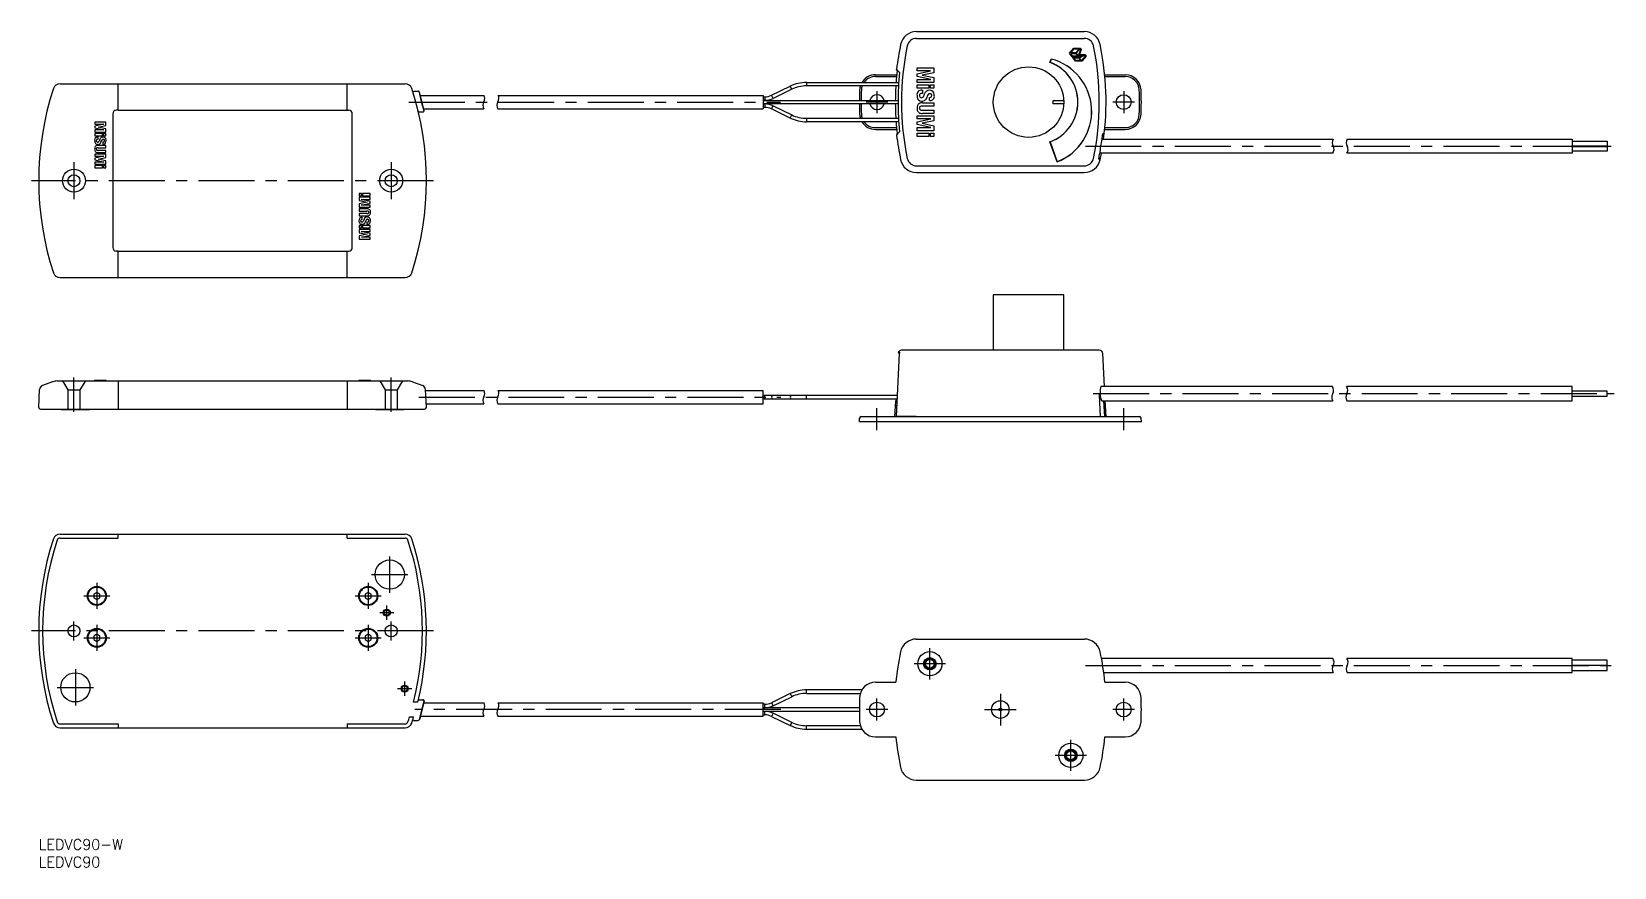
# Model space of a CAD drawing. Extents: x -2 to 447, y -8 to 229.
import ezdxf

# ---------------------------------------------------------------- set-up
doc = ezdxf.new("R2010")
doc.units = 0
doc.header["$LTSCALE"] = 0.5
doc.linetypes.add('CENTER', pattern=[50.8, 31.75, -6.35, 6.35, -6.35])
doc.linetypes.add('DASHED', pattern=[19.05, 12.7, -6.35])
doc.layers.get('0').update_dxf_attribs({"linetype": 'CONTINUOUS'})
doc.layers.add('CENTER', color=1, linetype='CENTER')
doc.styles.get("Standard").update_dxf_attribs({"font": 'txt.shx', "height": 3, "bigfont": 'bigfont.shx'})

# ---------------------------------------------------------------- blocks, each defined once
blk = doc.blocks.new('*U45')
at = {"color": 7, "linetype": 'CONTINUOUS'}
blk.add_text('LEDVC90-W', height=3, dxfattribs=at).set_placement((0, -3))
blk = doc.blocks.new('*U46')
at = {"color": 7, "linetype": 'CONTINUOUS'}
blk.add_text('LEDVC90', height=3, dxfattribs=at).set_placement((0, -8))

msp = doc.modelspace()

# ---------------------------------------------------------------- linework, layer by layer
at = {"color": 7, "linetype": 'CONTINUOUS'}
for p, q in [((249.03, 229.19), (296.65, 229.19)), ((249.03, 227.28), (296.65, 227.28)), ((286.92, 220.46), (287.28, 221.42)), ((286.94, 220.47), (286.92, 220.46)), ((287.29, 221.41), (286.94, 220.47)), ((287.29, 221.41), (287.28, 221.42)), ((292.49, 223.05), (293.71, 224.52)), ((293.26, 222.02), (292.49, 223.05)), ((292.79, 222.95), (294.22, 222.95)), ((293.34, 222.22), (292.79, 222.95)), ((292.81, 223.14), (293.8, 224.33)), ((294.24, 223.14), (292.81, 223.14)), ((293.26, 222.02), (293.74, 222.02)), ((294.77, 222.22), (293.34, 222.22)), ((293.74, 222.02), (293.4, 221.83)), ((294.18, 220.79), (293.4, 221.83)), ((293.71, 224.52), (295.49, 224.52)), ((294.26, 220.98), (293.72, 221.71)), ((293.72, 221.71), (295.15, 221.71)), ((293.8, 224.33), (295.23, 224.33)), ((294.16, 222.02), (293.93, 221.91)), ((295.18, 221.91), (293.93, 221.91)), ((294.16, 222.02), (295.02, 222.02)), ((295.92, 220.79), (294.18, 220.79)), ((294.22, 222.95), (294.77, 222.22)), ((295.23, 224.33), (294.24, 223.14)), ((295.69, 220.98), (294.26, 220.98)), ((294.39, 223.03), (295.43, 224.27)), ((294.39, 223.03), (294.92, 222.32)), ((295.58, 224.06), (294.92, 222.32)), ((295.02, 222.02), (295.21, 222.54)), ((295.15, 221.71), (295.69, 220.98)), ((296.39, 222.54), (295.18, 221.91)), ((295.21, 222.54), (296.39, 222.54)), ((295.8, 224.09), (295.29, 222.73)), ((295.29, 222.73), (296.82, 222.73)), ((295.33, 221.77), (296.74, 222.51)), ((295.88, 221.03), (295.33, 221.77)), ((295.43, 224.27), (295.58, 224.06)), ((295.49, 224.52), (295.8, 224.09)), ((296.92, 222.27), (295.88, 221.03)), ((297.16, 222.27), (295.92, 220.79)), ((296.74, 222.51), (296.92, 222.27)), ((296.82, 222.73), (297.16, 222.27)), ((237.4, 216.94), (243.42, 216.94)), ((237.4, 216.44), (243.37, 216.44)), ((244.25, 217.58), (243.4, 218.55)), ((243.53, 218.02), (243.4, 218.55)), ((249.27, 218.93), (254.01, 218.93)), ((249.27, 218.06), (249.27, 218.93)), ((253.06, 218.06), (249.27, 218.06)), ((249.27, 217.2), (253.06, 218.06)), ((249.27, 216.46), (249.27, 217.2)), ((253.12, 215.6), (249.27, 216.46)), ((249.27, 215.6), (253.12, 215.6)), ((249.27, 214.73), (249.27, 215.6)), ((254.01, 217.51), (250.67, 216.84)), ((250.67, 216.84), (254.01, 216.14)), ((254.01, 218.93), (254.01, 217.51)), ((254.01, 216.14), (254.01, 214.73)), ((302.46, 216.94), (308.28, 216.94)), ((302.5, 216.44), (308.28, 216.44)), ((6.07, 214.39), (103.93, 214.39)), ((22.5, 206.87), (22.5, 214.39)), ((87.5, 206.87), (87.5, 214.39)), ((106.1, 212.17), (106.47, 212.29)), ((106.47, 212.29), (107.65, 212.29)), ((107.91, 212.17), (107.84, 212.23)), ((107.99, 212), (107.98, 211.94)), ((108.01, 212.01), (107.99, 212)), ((109.33, 206.82), (108.01, 212.01)), ((108.25, 211.09), (115.78, 211.09)), ((108.25, 211.09), (126.37, 211.09)), ((130.37, 211.09), (205.52, 211.09)), ((205.52, 211.09), (205.52, 207.29)), ((207.95, 211.13), (213.25, 213.71)), ((208.38, 210.25), (207.95, 211.13)), ((213.68, 212.82), (208.38, 210.25)), ((213.68, 212.82), (213.25, 213.71)), ((217.83, 214.76), (244, 214.76)), ((217.83, 214.76), (217.83, 213.78)), ((243.93, 213.78), (217.83, 213.78)), ((254.01, 214.73), (249.27, 214.73)), ((249.27, 214.05), (252.58, 214.05)), ((249.27, 213.1), (249.27, 214.05)), ((252.58, 213.1), (249.27, 213.1)), ((250.56, 212.6), (250.75, 212.6)), ((250.75, 211.65), (250.61, 211.65)), ((250.75, 212.6), (250.75, 211.65)), ((252.21, 211.09), (251.89, 210.35)), ((252.58, 214.05), (252.58, 213.1)), ((253, 214.05), (254.01, 214.05)), ((253, 213.1), (253, 214.05)), ((254.01, 213.1), (253, 213.1)), ((254.01, 214.05), (254.01, 213.1)), ((22.5, 206.87), (22.02, 206.87)), ((22.5, 206.89), (87.5, 206.89)), ((87.5, 206.87), (87.98, 206.87)), ((108.44, 209.8), (108.64, 209.02)), ((109.21, 207.29), (115.78, 207.29)), ((109.21, 207.29), (126.27, 207.29)), ((109.24, 206.51), (109.28, 206.56)), ((109.31, 206.82), (109.27, 206.89)), ((109.31, 206.82), (109.33, 206.82)), ((130.27, 207.29), (205.52, 207.29)), ((205.52, 210.68), (205.98, 210.68)), ((205.98, 209.7), (205.52, 209.7)), ((205.52, 209.69), (243.8, 209.69)), ((243.8, 208.69), (205.52, 208.69)), ((205.52, 208.68), (205.98, 208.68)), ((205.98, 207.7), (205.52, 207.7)), ((205.98, 210.68), (205.98, 209.7)), ((205.98, 208.68), (205.98, 207.7)), ((207.95, 207.25), (208.38, 208.13)), ((213.25, 204.67), (207.95, 207.25)), ((208.38, 208.13), (213.68, 205.55)), ((250.71, 208.99), (254.01, 208.99)), ((254.01, 208.03), (250.71, 208.03)), ((250.71, 206.92), (254.01, 206.92)), ((251.89, 210.35), (251.64, 209.91)), ((252.7, 209.61), (252.7, 210.52)), ((252.83, 209.61), (252.7, 209.61)), ((254.01, 208.99), (254.01, 208.03)), ((254.01, 206.92), (254.01, 205.96)), ((287.84, 208.69), (287.84, 209.69)), ((287.84, 209.69), (290.83, 209.69)), ((290.83, 208.69), (287.84, 208.69)), ((15.92, 203.51), (15.92, 202.93)), ((19.08, 203.51), (15.92, 203.51)), ((15.92, 202.93), (18.44, 202.93)), ((18.44, 202.93), (15.92, 202.35)), ((15.92, 202.35), (15.92, 201.86)), ((16.85, 202.11), (19.08, 202.56)), ((19.08, 201.65), (16.85, 202.11)), ((19.08, 202.56), (19.08, 203.51)), ((21.02, 205.87), (21.02, 167.91)), ((88.98, 167.91), (88.98, 205.87)), ((107.82, 206.39), (107.7, 206.41)), ((107.82, 206.39), (109, 206.39)), ((213.25, 204.67), (213.68, 205.55)), ((217.83, 204.6), (243.93, 204.6)), ((217.83, 204.6), (217.83, 203.62)), ((244, 203.62), (217.83, 203.62)), ((249.27, 205.29), (254.01, 205.29)), ((249.27, 204.42), (249.27, 205.29)), ((251.17, 204.41), (249.27, 204.42)), ((249.27, 203.56), (253.07, 204.41)), ((249.27, 202.82), (249.27, 203.56)), ((253.07, 201.96), (249.27, 202.82)), ((254.01, 203.87), (250.67, 203.18)), ((250.67, 203.18), (254.01, 202.5)), ((254.01, 205.96), (250.71, 205.96)), ((253.07, 204.41), (251.17, 204.41)), ((254.01, 205.29), (254.01, 203.87)), ((254.01, 202.5), (254.01, 201.08)), ((15.92, 201.86), (18.48, 201.29)), ((15.92, 201.29), (15.92, 200.7)), ((18.48, 201.29), (15.92, 201.29)), ((15.92, 200.7), (19.08, 200.7)), ((15.92, 200.26), (15.92, 199.62)), ((18.12, 200.26), (15.92, 200.26)), ((15.92, 199.62), (18.12, 199.62)), ((16.91, 199.29), (16.78, 199.29)), ((16.81, 198.65), (16.91, 198.65)), ((16.91, 198.65), (16.91, 199.29)), ((17.66, 197.79), (17.88, 198.28)), ((18.12, 199.62), (18.12, 200.26)), ((18.2, 197.9), (18.2, 197.29)), ((18.41, 200.26), (18.41, 199.62)), ((19.08, 200.26), (18.41, 200.26)), ((18.41, 199.62), (19.08, 199.62)), ((19.08, 200.7), (19.08, 201.65)), ((19.08, 199.62), (19.08, 200.26)), ((237.4, 201.94), (243.37, 201.94)), ((237.4, 201.44), (243.42, 201.44)), ((244.25, 200.79), (243.4, 199.83)), ((243.53, 200.36), (243.4, 199.83)), ((249.27, 201.08), (249.27, 201.96)), ((249.27, 201.96), (253.07, 201.96)), ((254.01, 201.08), (249.27, 201.08)), ((249.27, 200.41), (252.58, 200.41)), ((249.27, 199.46), (249.27, 200.41)), ((252.58, 199.46), (249.27, 199.46)), ((252.58, 200.41), (252.58, 199.46)), ((253, 200.41), (254.01, 200.41)), ((253, 199.46), (253, 200.41)), ((254.01, 199.46), (253, 199.46)), ((254.01, 200.41), (254.01, 199.46)), ((288.99, 192.25), (286.92, 197.92)), ((286.94, 197.91), (286.92, 197.92)), ((286.94, 197.91), (289, 192.27)), ((301.69, 198.66), (367.25, 198.66)), ((301.88, 200.16), (302.37, 200.59)), ((302.46, 201.44), (308.28, 201.44)), ((302.5, 201.94), (308.28, 201.94)), ((371.25, 198.67), (435.03, 198.67)), ((435.03, 198.67), (435.03, 194.67)), ((435.03, 198.11), (445.03, 198.11)), ((445.03, 198.11), (445.03, 196.72)), ((15.92, 194.41), (15.92, 193.83)), ((19.08, 194.41), (15.92, 194.41)), ((15.92, 193.83), (18.48, 193.83)), ((18.48, 193.83), (15.92, 193.26)), ((15.92, 193.26), (15.92, 192.76)), ((16.85, 193.01), (19.08, 193.47)), ((16.87, 196.24), (19.08, 196.24)), ((19.08, 195.5), (16.87, 195.5)), ((19.08, 196.88), (16.88, 196.88)), ((16.88, 194.86), (19.08, 194.86)), ((18.2, 197.29), (18.29, 197.29)), ((19.08, 196.24), (19.08, 196.88)), ((19.08, 194.86), (19.08, 195.5)), ((19.08, 193.47), (19.08, 194.41)), ((301.06, 192.83), (300.77, 193.18)), ((300.79, 193.28), (301.08, 192.93)), ((367.16, 194.66), (301.06, 194.66)), ((435.03, 194.67), (371.15, 194.67)), ((445.03, 196.72), (435.03, 196.72)), ((435.03, 196.61), (445.03, 196.61)), ((445.03, 195.22), (435.03, 195.22)), ((445.03, 196.61), (445.03, 195.22)), ((15.92, 192.76), (18.48, 192.19)), ((15.92, 192.19), (15.92, 191.61)), ((18.48, 192.19), (15.92, 192.19)), ((15.92, 191.61), (19.08, 191.61)), ((15.92, 191.16), (15.92, 190.52)), ((18.12, 191.16), (15.92, 191.16)), ((15.92, 190.52), (18.12, 190.52)), ((19.08, 192.55), (16.85, 193.01)), ((18.12, 190.52), (18.12, 191.16)), ((18.41, 191.16), (18.41, 190.52)), ((19.08, 191.16), (18.41, 191.16)), ((18.41, 190.52), (19.08, 190.52)), ((19.08, 191.61), (19.08, 192.55)), ((19.08, 190.52), (19.08, 191.16)), ((249.03, 191.1), (296.65, 191.1)), ((249.03, 189.19), (296.65, 189.19)), ((289, 192.27), (288.99, 192.25)), ((300.97, 192.93), (301.08, 192.93)), ((301.09, 192.65), (301.02, 192.67)), ((91.59, 183.25), (90.92, 183.25)), ((90.92, 183.25), (90.92, 182.62)), ((90.92, 182.62), (91.59, 182.62)), ((94.08, 182.17), (90.92, 182.17)), ((90.92, 182.17), (90.92, 181.23)), ((90.92, 181.23), (93.15, 180.77)), ((93.15, 180.77), (90.92, 180.31)), ((90.92, 180.31), (90.92, 179.36)), ((91.52, 181.58), (94.08, 181.58)), ((94.08, 181.01), (91.52, 181.58)), ((91.52, 179.95), (94.08, 180.52)), ((94.08, 179.95), (91.52, 179.95)), ((91.59, 182.62), (91.59, 183.25)), ((94.08, 183.25), (91.88, 183.25)), ((91.88, 183.25), (91.88, 182.62)), ((91.88, 182.62), (94.08, 182.62)), ((94.08, 182.62), (94.08, 183.25)), ((94.08, 181.58), (94.08, 182.17)), ((94.08, 180.52), (94.08, 181.01)), ((94.08, 179.36), (94.08, 179.95)), ((90.92, 179.36), (94.08, 179.36)), ((93.12, 178.92), (90.92, 178.92)), ((90.92, 178.92), (90.92, 178.28)), ((90.92, 178.28), (93.13, 178.28)), ((93.13, 177.53), (90.92, 177.53)), ((90.92, 177.53), (90.92, 176.9)), ((90.92, 176.9), (93.12, 176.9)), ((91.8, 176.49), (91.71, 176.49)), ((91.8, 175.88), (91.8, 176.49)), ((92.34, 175.99), (92.12, 175.5)), ((91.59, 174.16), (90.92, 174.16)), ((90.92, 174.16), (90.92, 173.52)), ((90.92, 173.52), (91.59, 173.52)), ((94.08, 173.07), (90.92, 173.07)), ((90.92, 173.07), (90.92, 172.13)), ((90.92, 172.13), (93.15, 171.67)), ((93.15, 171.67), (90.92, 171.22)), ((90.92, 171.22), (90.92, 170.27)), ((91.52, 172.49), (94.08, 172.49)), ((94.08, 171.92), (91.52, 172.49)), ((91.56, 170.85), (94.08, 171.42)), ((94.08, 170.85), (91.56, 170.85)), ((91.59, 173.52), (91.59, 174.16)), ((94.08, 174.16), (91.88, 174.16)), ((91.88, 174.16), (91.88, 173.52)), ((91.88, 173.52), (94.08, 173.52)), ((93.19, 175.13), (93.09, 175.13)), ((93.09, 175.13), (93.09, 174.49)), ((93.09, 174.49), (93.22, 174.49)), ((94.08, 173.52), (94.08, 174.16)), ((94.08, 172.49), (94.08, 173.07)), ((94.08, 171.42), (94.08, 171.92)), ((94.08, 170.27), (94.08, 170.85)), ((22.5, 166.91), (22.02, 166.91)), ((22.5, 159.39), (22.5, 166.91)), ((22.5, 166.89), (87.5, 166.89)), ((87.5, 166.91), (87.98, 166.91)), ((87.5, 159.39), (87.5, 166.91)), ((90.92, 170.27), (94.08, 170.27)), ((6.07, 159.39), (103.93, 159.39)), ((270.84, 154.45), (270.84, 138.75)), ((290.83, 154.45), (270.84, 154.45)), ((290.83, 154.25), (290.83, 154.45)), ((290.84, 154.25), (290.83, 154.25)), ((290.84, 138.75), (290.84, 154.25)), ((243.4, 119.95), (244.22, 137.8)), ((243.84, 138.14), (244.21, 137.74)), ((244.28, 138.14), (243.84, 138.14)), ((300.92, 138.75), (244.76, 138.75)), ((302.39, 128.45), (301.92, 137.8)), ((15.87, 130.25), (15.87, 130.05)), ((15.87, 130.25), (19.08, 130.25)), ((15.92, 130.25), (15.92, 130.05)), ((18.12, 130.25), (18.12, 130.05)), ((18.41, 130.25), (18.41, 130.05)), ((19.08, 130.25), (19.08, 130.05)), ((19.08, 130.25), (19.14, 130.25)), ((19.14, 130.05), (19.14, 130.25)), ((19.14, 130.05), (19.14, 130.25)), ((90.86, 130.25), (94.08, 130.25)), ((90.86, 130.25), (90.86, 130.05)), ((90.92, 130.05), (90.92, 130.25)), ((94.08, 130.25), (94.13, 130.25)), ((94.08, 130.05), (94.08, 130.25)), ((94.13, 130.05), (94.13, 130.25)), ((0, 122.55), (0.27, 127.66)), ((3.96, 129.8), (1.05, 128.72)), ((5.35, 130.05), (104.65, 130.05)), ((22.5, 130.05), (22.5, 122.25)), ((87.5, 130.05), (87.5, 122.25)), ((106.04, 129.8), (108.95, 128.72)), ((110, 122.55), (109.73, 127.66)), ((109.75, 127.35), (126.37, 127.35)), ((130.37, 127.35), (205.52, 127.35)), ((205.52, 123.55), (205.52, 127.35)), ((243.67, 125.95), (205.52, 125.95)), ((205.98, 125.94), (205.52, 125.94)), ((208.16, 125.94), (205.98, 125.94)), ((205.98, 125.45), (205.98, 125.94)), ((213.47, 125.94), (208.16, 125.94)), ((243.67, 125.94), (213.47, 125.94)), ((217.83, 125.45), (217.83, 125.94)), ((300.9, 126.06), (301.17, 119.95)), ((301.17, 126.35), (300.95, 126.35)), ((301.17, 126.35), (300.96, 126.35)), ((367.03, 128.45), (301.41, 128.45)), ((435.03, 128.45), (371.03, 128.45)), ((435.03, 124.45), (435.03, 128.45)), ((445.03, 127.15), (435.03, 127.15)), ((435.03, 125.75), (445.03, 125.75)), ((445.03, 125.75), (445.03, 127.15)), ((0.5, 122.05), (109.5, 122.05)), ((6.4, 122.05), (6.4, 121.85)), ((14.4, 121.85), (6.4, 121.85)), ((14.4, 122.05), (14.4, 121.85)), ((95.6, 122.05), (95.6, 121.85)), ((103.6, 121.85), (95.6, 121.85)), ((103.6, 122.05), (103.6, 121.85)), ((109.95, 123.55), (126.27, 123.55)), ((130.27, 123.55), (205.52, 123.55)), ((205.52, 124.96), (205.98, 124.96)), ((205.52, 124.95), (243.63, 124.95)), ((205.98, 124.96), (205.98, 125.45)), ((205.98, 124.96), (208.16, 124.96)), ((208.16, 124.96), (213.47, 124.96)), ((213.47, 124.96), (243.63, 124.96)), ((217.83, 124.96), (217.83, 125.45)), ((243.07, 124.27), (242.84, 119.95)), ((243.62, 124.83), (243.07, 124.27)), ((243.55, 124.27), (243.07, 124.27)), ((243.39, 119.95), (243.55, 124.27)), ((243.55, 124.27), (243.6, 124.33)), ((301.6, 124.45), (367.13, 124.45)), ((302.1, 124.45), (302.37, 119.95)), ((302.84, 119.95), (302.6, 124.45)), ((371.13, 124.45), (435.03, 124.45)), ((232.84, 118.45), (232.89, 119.47)), ((312.84, 118.45), (232.84, 118.45)), ((233.39, 119.95), (312.29, 119.95)), ((244.54, 119.95), (243.39, 119.95)), ((248.95, 119.95), (244.54, 119.95)), ((312.84, 118.45), (312.79, 119.47)), ((6.07, 86.59), (103.93, 86.59)), ((6.07, 85.47), (22.5, 85.47)), ((22.5, 85.47), (22.5, 86.59)), ((87.5, 85.47), (87.5, 86.59)), ((87.5, 85.47), (103.93, 85.47)), ((16.5, 70.04), (15.63, 69.54)), ((15.63, 69.54), (15.63, 68.54)), ((15.63, 68.54), (16.5, 68.04)), ((17.37, 69.54), (16.5, 70.04)), ((16.5, 68.04), (17.37, 68.54)), ((17.37, 68.54), (17.37, 69.54)), ((93.5, 70.04), (92.63, 69.54)), ((92.63, 69.54), (92.63, 68.54)), ((92.63, 68.54), (93.5, 68.04)), ((94.37, 69.54), (93.5, 70.04)), ((93.5, 68.04), (94.37, 68.54)), ((94.37, 68.54), (94.37, 69.54)), ((16.5, 58.14), (15.63, 57.64)), ((15.63, 57.64), (15.63, 56.64)), ((15.63, 56.64), (16.5, 56.14)), ((17.37, 57.64), (16.5, 58.14)), ((16.5, 56.14), (17.37, 56.64)), ((17.37, 56.64), (17.37, 57.64)), ((93.5, 58.14), (92.63, 57.64)), ((92.63, 57.64), (92.63, 56.64)), ((92.63, 56.64), (93.5, 56.14)), ((94.37, 57.64), (93.5, 58.14)), ((93.5, 56.14), (94.37, 56.64)), ((94.37, 56.64), (94.37, 57.64)), ((248.99, 56.79), (296.69, 56.79)), ((367.16, 51.32), (301.54, 51.32)), ((435.03, 51.32), (371.15, 51.32)), ((435.03, 47.32), (435.03, 51.32)), ((445.03, 50.76), (435.03, 50.76)), ((445.03, 49.37), (445.03, 50.76)), ((302.18, 47.32), (367.25, 47.32)), ((371.25, 47.32), (435.03, 47.32)), ((435.03, 49.37), (445.03, 49.37)), ((445.03, 49.26), (435.03, 49.26)), ((435.03, 47.87), (445.03, 47.87)), ((445.03, 47.87), (445.03, 49.26)), ((213.25, 41.31), (207.95, 38.73)), ((208.38, 37.85), (213.68, 40.43)), ((213.25, 41.31), (213.68, 40.43)), ((233.55, 42.36), (217.83, 42.36)), ((217.83, 41.38), (217.83, 42.36)), ((217.83, 41.38), (233.12, 41.38)), ((237.4, 44.54), (243.18, 44.54)), ((302.5, 44.54), (308.28, 44.54)), ((107.53, 38.89), (106.38, 38.89)), ((107.94, 39.59), (109.04, 39.59)), ((109.3, 39.22), (107.95, 33.92)), ((109.35, 39.19), (108.03, 33.99)), ((109.22, 38.69), (126.37, 38.69)), ((130.38, 38.69), (205.52, 38.69)), ((205.52, 34.89), (205.52, 38.69)), ((205.98, 38.28), (205.52, 38.28)), ((205.52, 37.3), (205.98, 37.3)), ((232.84, 37.29), (205.52, 37.29)), ((205.52, 36.29), (232.84, 36.29)), ((205.98, 36.28), (205.52, 36.28)), ((205.98, 37.3), (205.98, 38.28)), ((205.98, 35.3), (205.98, 36.28)), ((207.95, 38.73), (208.38, 37.85)), ((6.07, 32.71), (22.5, 32.71)), ((6.07, 31.59), (103.93, 31.59)), ((22.5, 32.71), (22.5, 31.59)), ((87.5, 32.71), (103.93, 32.71)), ((87.5, 32.71), (87.5, 31.59)), ((105.2, 34.69), (106.37, 34.69)), ((106.47, 33.69), (107.66, 33.69)), ((106.47, 33.69), (107.66, 33.69)), ((108.26, 34.89), (126.27, 34.89)), ((130.28, 34.89), (205.52, 34.89)), ((205.52, 35.3), (205.98, 35.3)), ((208.38, 35.73), (207.95, 34.85)), ((207.95, 34.85), (213.25, 32.28)), ((213.68, 33.16), (208.38, 35.73)), ((213.68, 33.16), (213.25, 32.28)), ((233.12, 32.2), (217.83, 32.2)), ((217.83, 31.22), (217.83, 32.2)), ((217.83, 31.22), (233.55, 31.22)), ((237.4, 29.04), (243.18, 29.04)), ((302.5, 29.04), (308.28, 29.04)), ((248.99, 16.79), (296.69, 16.79))]:
    msp.add_line(p, q, dxfattribs=at)
at = {"color": 3, "linetype": 'DASHED'}
for p, q in [((6.75, 130.05), (8.3, 127.55)), ((8.3, 127.55), (8.3, 122.05)), ((8.3, 127.55), (11.7, 127.55)), ((13.25, 130.05), (11.7, 127.55)), ((11.7, 127.55), (11.7, 122.05)), ((96.75, 130.05), (98.3, 127.55)), ((98.3, 127.55), (98.3, 122.05)), ((98.3, 127.55), (101.7, 127.55)), ((103.25, 130.05), (101.7, 127.55)), ((101.7, 127.55), (101.7, 122.05))]:
    msp.add_line(p, q, dxfattribs=at)
at = {"color": 7, "linetype": 'CONTINUOUS'}
for centre, radius in [((280.84, 209.19), 10), ((307.84, 209.19), 2.1), ((10, 186.89), 3.25), ((100, 186.89), 3.25), ((10, 186.89), 1.7), ((100, 186.89), 1.7), ((99.6, 75.09), 4.15), ((16.5, 69.04), 2.7), ((16.5, 69.04), 2.5), ((93.5, 69.04), 2.7), ((93.5, 69.04), 2.5), ((98.75, 64.29), 0.783), ((10, 59.09), 1.7), ((16.5, 57.14), 2.7), ((16.5, 57.14), 2.5), ((93.5, 57.14), 2.7), ((93.5, 57.14), 2.5), ((100, 59.09), 1.7), ((252.84, 49.79), 3.43), ((252.84, 49.79), 1.76), ((252.84, 49.79), 1.7), ((252.84, 49.79), 1.55), ((252.84, 49.79), 1.25), ((10.4, 43.09), 4.15), ((103.82, 42.72), 0.783), ((237.84, 36.79), 2.1), ((272.84, 36.79), 2.5), ((272.84, 36.79), 0.4), ((307.84, 36.79), 2.1), ((292.84, 23.79), 3.43), ((292.84, 23.79), 1.76), ((292.84, 23.79), 1.7), ((292.84, 23.79), 1.55), ((292.84, 23.79), 1.25)]:
    msp.add_circle(centre, radius, dxfattribs=at)
at = {"color": 3, "linetype": 'CONTINUOUS'}
for centre in [(98.75, 64.29), (103.82, 42.72)]:
    msp.add_circle(centre, 1, dxfattribs=at)
at = {"color": 7, "linetype": 'CONTINUOUS'}
for centre, radius, start, end in [((249.03, 224.61), 4.58, 90, 168.1072), ((296.65, 224.61), 4.58, 11.8928, 90), ((322.25, 209.19), 79.4, 168.1072, 173.2307), ((322.25, 209.19), 77.49, 168.1072, 191.8928), ((249.03, 224.61), 2.67, 90, 168.1072), ((296.65, 224.61), 2.67, 11.8928, 90), ((223.43, 209.19), 77.49, 348.1072, 11.8928), ((223.43, 209.19), 79.4, 352.3834, 11.8928), ((282.84, 209.19), 11.98, 289.9248, 70.0752), ((282.84, 209.19), 12, 290, 70), ((283.4, 206.56), 15.36, 291.3468, 75.3659), ((283.4, 206.56), 15.35, 291.407, 75.3124), ((237.4, 212.45), 4.49, 90, 149.0375), ((237.4, 212.45), 3.99, 90, 144.6235), ((322.25, 209.19), 79.21, 173.5985, 175.9677), ((322.25, 209.19), 78.45, 173.857, 186.143), ((308.28, 212.45), 4.49, 2.5933, 90), ((308.28, 212.45), 3.99, 2.5933, 90), ((83.89, 186.89), 83.89, 161.8575, 198.1425), ((6.07, 212.39), 2, 90, 161.8575), ((103.93, 212.39), 2, 18.1425, 90), ((26.11, 186.89), 83.89, 341.8575, 18.1425), ((107.65, 211.99), 0.3, 52.1405, 89.9982), ((107.72, 211.93), 0.3, 14.3429, 52.1202), ((113.34, 212.44), 5.38, 185.3559, 187.791), ((112.3, 212.41), 4.35, 189.1964, 191.8222), ((293.79, 248.6), 189.41, 191.2904, 191.3499), ((126.86, 215.1), 19.15, 191.3596, 191.8232), ((125.79, 214.89), 18.06, 191.8799, 192.6239), ((205.98, 215.19), 4.51, 270, 295.8935), ((217.83, 204.27), 10.49, 90, 115.8935), ((217.83, 204.27), 9.51, 90, 115.8935), ((309.38, 209.19), 76.54, 177.4067, 179.6257), ((237.4, 212.45), 4.49, 162.7697, 177.4067), ((309.38, 209.19), 76.04, 177.4067, 179.6232), ((237.4, 212.45), 3.99, 160.5288, 177.4067), ((237.84, 209.19), 2.1, 13.7741, 166.2259), ((322.25, 209.19), 79.21, 176.678, 179.6383), ((250.47, 211.31), 1.3, 86.1406, 192.2416), ((250.66, 211.04), 0.779, 156.4948, 180.7831), ((250.37, 211.15), 0.471, 103.5205, 155.1449), ((250.62, 209.92), 1.73, 90.2213, 101.8437), ((248.22, 212.49), 3.31, 327.8601, 346.265), ((252.8, 211.14), 1.47, 125.3973, 157.839), ((252.71, 211.17), 1.4, 354.711, 122.9795), ((252.96, 210.85), 0.789, 122.6915, 162.5292), ((252.85, 210.8), 0.782, 62.8823, 113.3852), ((252.89, 211.09), 0.517, 354.8505, 52.7), ((236.3, 209.19), 76.04, 357.4067, 2.5933), ((236.3, 209.19), 76.54, 357.4067, 2.5933), ((22.02, 205.87), 1, 90, 180), ((87.98, 205.87), 1, 0, 90), ((137.67, 217.55), 30.23, 192.6181, 192.9791), ((149.2, 220.19), 42.06, 192.961, 193.2355), ((148.11, 219.94), 40.94, 193.2356, 193.5093), ((147.73, 219.85), 40.56, 193.51, 193.7863), ((150.51, 220.53), 43.42, 193.7864, 194.0446), ((153.77, 221.34), 46.78, 194.0446, 194.2842), ((154.05, 220.59), 46.86, 194.2824, 194.5275), ((149.76, 219.47), 42.43, 194.5233, 195.0646), ((149.97, 219.53), 42.65, 195.0708, 195.589), ((131.19, 214.26), 23.14, 195.5016, 196.5745), ((148.07, 219.45), 40.8, 196.8018, 197.3104), ((112.63, 208.34), 3.66, 196.3559, 203.4014), ((109.04, 206.74), 0.3, 322.1346, 14.2131), ((205.98, 215.19), 5.49, 270, 295.8935), ((205.98, 203.19), 5.49, 64.1065, 90), ((205.98, 203.19), 4.51, 64.1065, 90), ((309.38, 209.19), 76.54, 180.3743, 182.5933), ((309.38, 209.19), 76.04, 180.3768, 182.5933), ((237.84, 209.19), 2.1, 193.7741, 346.2259), ((322.25, 209.19), 79.21, 180.3617, 183.322), ((250.58, 210.82), 1.4, 171.2857, 319.5901), ((251.92, 207.48), 2.72, 164.7157, 192.0261), ((250.39, 207.16), 1.16, 192.6196, 236.7313), ((250.31, 207.87), 1.07, 114.5079, 162.3641), ((250.74, 206.39), 2.6, 90.7501, 109.5515), ((250.68, 211.06), 0.793, 182.3467, 205.8691), ((250.36, 207.51), 0.48, 119.0296, 184.3135), ((250.43, 207.47), 0.546, 179.2954, 226.9731), ((250.39, 210.94), 0.482, 207.4902, 256.3512), ((250.61, 207.96), 1.05, 238.2618, 275.4284), ((250.6, 206.96), 1.08, 84.351, 115.7906), ((250.47, 211.23), 0.787, 255.3393, 284.6607), ((250.55, 211.01), 0.555, 283.1688, 328.8637), ((252.7, 212.05), 1.53, 269.8265, 280.9137), ((252.86, 210.86), 1.26, 268.6538, 8.1031), ((252.95, 211), 0.456, 275.6046, 4.4305), ((109, 206.69), 0.3, 269.9941, 322.1595), ((217.83, 214.11), 10.49, 244.1065, 270), ((217.83, 214.11), 9.51, 244.1065, 270), ((237.4, 205.93), 4.49, 182.5933, 197.2303), ((237.4, 205.93), 3.99, 182.5933, 199.4712), ((237.4, 205.93), 4.49, 210.9625, 270), ((237.4, 205.93), 3.99, 215.3765, 270), ((322.25, 209.19), 79.21, 184.0323, 186.4015), ((250.65, 207.81), 1.85, 240.897, 271.7151), ((308.28, 205.93), 3.99, 270, 357.4067), ((308.28, 205.93), 4.49, 270, 357.4067), ((17.63, 198.29), 1.76, 164.7845, 188.0568), ((17.14, 198.18), 1.26, 186.1584, 205.3542), ((16.59, 198.58), 0.677, 118.6081, 165.6479), ((16.67, 197.95), 0.737, 204.7268, 233.9566), ((16.73, 198.29), 0.999, 87.2313, 117.9474), ((16.82, 198.25), 0.494, 157.8464, 196.121), ((16.68, 198.2), 0.346, 194.1297, 246.569), ((16.64, 198.33), 0.301, 113.3356, 158.9947), ((16.77, 197.99), 0.664, 86.2243, 111.6876), ((16.7, 198.29), 0.436, 248.7542, 272.0143), ((16.73, 198.32), 0.469, 268.1126, 301.0297), ((16.71, 198.29), 0.46, 305.4622, 328.4166), ((15.67, 198.87), 1.65, 330.1077, 340.9326), ((24.23, 195.92), 7.41, 158.6447, 160.9545), ((16.66, 198.16), 1.07, 307.5872, 339.9202), ((18.9, 197.97), 1.7, 151.3103, 157.6415), ((18.28, 198.33), 0.981, 133.1412, 152.2301), ((18.05, 198.59), 0.637, 106.5697, 134.0071), ((18.19, 198.14), 1.1, 89.0279, 107.0965), ((18.4, 198.11), 0.555, 128.4207, 162.1965), ((18.29, 198.15), 0.458, 88.0726, 120.2325), ((18.31, 198.25), 0.367, 253.8407, 358.7119), ((18.24, 198.07), 1.17, 70.7666, 91.163), ((18.33, 198.22), 0.394, 54.3784, 93.6178), ((18.32, 198.28), 0.355, 355.3787, 47.2909), ((18.36, 198.47), 0.754, 42.6018, 69.4206), ((18.27, 198.42), 0.857, 17.1921, 41.06), ((17.9, 198.24), 1.24, 327.2168, 0.9243), ((17.78, 198.28), 1.36, 359.057, 16.8429), ((322.25, 209.19), 79.4, 186.7693, 191.8928), ((318.84, 193.91), 17.79, 164.4929, 177.5647), ((223.43, 209.19), 78.97, 352.3409, 353.4323), ((17.6, 195.88), 1.73, 164.267, 196.1003), ((16.58, 196.16), 0.672, 129.969, 162.9178), ((16.62, 195.63), 0.719, 198.2996, 229.1277), ((16.69, 196), 0.869, 103.4652, 129.0776), ((16.72, 195.76), 0.883, 229.9984, 255.1811), ((16.71, 198.01), 0.807, 234.3702, 262.0745), ((16.83, 195.87), 0.508, 168.3402, 191.6598), ((16.62, 195.91), 0.291, 142.6709, 167.8147), ((16.62, 195.83), 0.286, 192.2376, 217.6633), ((16.65, 195.89), 0.33, 120.4908, 142.2896), ((16.64, 195.85), 0.319, 217.9861, 240.3295), ((16.71, 195.78), 0.451, 101.9551, 119.6605), ((16.71, 195.98), 0.468, 240.8394, 257.8716), ((16.85, 195.3), 1.58, 88.9748, 102.9765), ((16.85, 196.32), 1.46, 255.7117, 270.8985), ((16.82, 198.6), 1.41, 260.8081, 281.1667), ((16.81, 195.33), 0.914, 94.2403, 102.5167), ((16.81, 196.4), 0.902, 257.3417, 265.7277), ((16.87, 194.63), 1.62, 89.7265, 94.3848), ((16.87, 197.11), 1.61, 265.6001, 270.286), ((16.94, 197.87), 0.668, 283.1894, 303.7779), ((18.34, 198.08), 0.788, 266.2491, 319.6643), ((249.03, 193.77), 2.67, 191.8928, 270), ((296.65, 193.77), 2.67, 270, 348.1072), ((223.43, 209.19), 78.98, 348.3048, 349.4028), ((223.43, 209.19), 79.4, 348.1072, 349.4602), ((249.03, 193.77), 4.58, 191.8928, 270), ((296.65, 193.77), 4.58, 270, 348.1072), ((308.72, 191.19), 7.84, 167.936, 169.1568), ((222.73, 209.09), 80, 348.1531, 348.3466), ((92.1, 175.54), 1.24, 147.2168, 180.9243), ((92.22, 175.5), 1.36, 179.057, 196.8429), ((91.66, 175.7), 0.788, 86.2491, 139.6643), ((91.69, 175.52), 0.367, 73.8407, 178.7119), ((91.68, 175.5), 0.355, 175.3787, 227.2909), ((91.67, 175.56), 0.394, 234.3784, 273.6178), ((91.71, 175.63), 0.458, 268.0726, 300.2325), ((91.6, 175.67), 0.555, 308.4207, 342.1965), ((93.34, 175.62), 1.07, 127.5872, 159.9202), ((91.1, 175.81), 1.7, 331.3103, 337.6415), ((85.77, 177.86), 7.41, 338.6447, 340.9545), ((93.06, 175.91), 0.668, 103.1894, 123.7779), ((94.33, 174.9), 1.65, 150.1077, 160.9326), ((93.29, 175.48), 0.46, 125.4622, 148.4166), ((93.18, 175.18), 1.41, 80.8081, 101.1667), ((93.27, 175.46), 0.469, 88.1126, 121.0297), ((93.15, 177.57), 1.35, 69.6306, 91.2071), ((93.15, 178.48), 1.58, 268.9748, 282.9765), ((93.13, 176.67), 1.61, 85.6001, 90.286), ((93.13, 179.15), 1.62, 269.7265, 274.3848), ((93.23, 175.79), 0.664, 266.2243, 291.6876), ((93.19, 177.37), 0.902, 77.3417, 85.7277), ((93.19, 178.45), 0.914, 274.2403, 282.5167), ((93.3, 175.49), 0.436, 68.7542, 92.0143), ((93.29, 177.8), 0.468, 60.8394, 77.8716), ((93.29, 178), 0.451, 281.9551, 299.6605), ((93.29, 175.77), 0.807, 54.3702, 82.0745), ((93.32, 175.58), 0.346, 14.1297, 66.569), ((93.36, 175.45), 0.301, 293.3356, 338.9947), ((93.31, 177.78), 0.869, 283.4652, 309.0776), ((93.36, 177.93), 0.319, 37.9861, 60.3295), ((93.35, 177.89), 0.33, 300.4908, 322.2896), ((93.38, 177.95), 0.286, 12.2376, 37.6633), ((93.38, 177.87), 0.291, 322.6709, 347.8147), ((93.34, 178.11), 0.774, 39.712, 68.5094), ((93.18, 175.53), 0.494, 337.8464, 16.121), ((93.17, 177.91), 0.508, 348.3402, 11.6598), ((93.33, 175.83), 0.737, 24.7268, 53.9566), ((93.42, 177.62), 0.672, 309.969, 342.9178), ((93.25, 178.08), 0.866, 13.6784, 37.5508), ((92.86, 175.6), 1.26, 6.1584, 25.3542), ((92.87, 177.82), 1.26, 341.7612, 359.3029), ((92.37, 175.49), 1.76, 344.7845, 8.0568), ((92.14, 177.89), 1.99, 357.6291, 11.4778), ((91.73, 175.36), 0.857, 197.1921, 221.06), ((91.64, 175.3), 0.754, 222.6018, 249.4206), ((91.76, 175.7), 1.17, 250.7666, 271.163), ((91.81, 175.64), 1.1, 269.0279, 287.0965), ((91.95, 175.19), 0.637, 286.5697, 314.0071), ((91.72, 175.45), 0.981, 313.1412, 332.2301), ((93.27, 175.49), 0.999, 267.2313, 297.9474), ((93.41, 175.2), 0.677, 298.6081, 345.6479), ((22.02, 167.91), 1, 180, 270), ((87.98, 167.91), 1, 270, 0), ((6.07, 161.39), 2, 198.1425, 270), ((103.93, 161.39), 2, 270, 341.8575), ((244.76, 137.75), 1, 90, 157.1783), ((245.31, 137.75), 1.09, 159.3622, 177.3692), ((300.92, 137.75), 1, 3, 90), ((1.47, 127.6), 1.2, 110.2942, 177), ((5.35, 126.05), 4, 90, 110.2942), ((104.65, 126.05), 4, 69.7058, 90), ((108.53, 127.6), 1.2, 3, 69.7058), ((208.62, 125.45), 0.668, 132.8187, 227.1813), ((213.92, 125.45), 0.668, 132.8187, 227.1813), ((301.28, 126.15), 0.385, 148.9767, 192.8865), ((301.28, 126.15), 0.385, 148.9767, 192.8865), ((308.24, 126.9), 7.09, 170.3228, 184.4849), ((304.02, 125.99), 2.87, 172.8137, 212.5489), ((304.02, 125.99), 2.87, 172.8137, 212.5489), ((302.4, 127.9), 1.17, 156.9316, 170.3228), ((301.69, 128.2), 0.392, 147.2212, 156.9316), ((301.4, 128.38), 0.057, 119.0468, 147.2212), ((301.39, 128.41), 0.0253, 92.7847, 119.0468), ((301.39, 128.42), 0.0215, 74.1707, 92.7847), ((301.39, 128.41), 0.0293, 50.7898, 74.1707), ((301.36, 128.38), 0.0651, 38.7898, 50.7898), ((0.5, 122.55), 0.5, 180, 270), ((109.5, 122.55), 0.5, 270, 0), ((233.39, 119.45), 0.5, 90, 177), ((312.29, 119.45), 0.5, 3, 90), ((6.07, 84.59), 2, 90, 161.8575), ((6.07, 84.59), 0.88, 90, 161.8575), ((103.93, 84.59), 2, 18.1425, 90), ((103.93, 84.59), 0.88, 18.1425, 90), ((83.89, 59.09), 83.89, 161.8575, 198.1425), ((83.89, 59.09), 82.77, 161.8575, 198.1425), ((26.11, 59.09), 82.77, 345.8749, 18.1425), ((26.11, 59.09), 83.89, 346.0673, 18.1425), ((248.99, 52.21), 4.58, 90, 168.1072), ((296.69, 52.21), 4.58, 11.8928, 90), ((322.21, 36.79), 79.4, 168.1072, 174.399), ((223.48, 36.79), 79.4, 5.601, 11.8928), ((217.83, 31.87), 10.49, 90, 115.8935), ((217.83, 31.87), 9.51, 90, 115.8935), ((237.4, 40.05), 4.49, 90, 177.4067), ((308.28, 40.05), 4.49, 2.5933, 90), ((107.94, 39.29), 0.3, 90, 166.3981), ((109.01, 39.29), 0.3, 345.7167, 90), ((109.04, 39.27), 0.32, 345.7167, 90), ((205.98, 42.79), 4.51, 270, 295.8935), ((205.98, 42.79), 5.49, 270, 295.8935), ((205.98, 30.79), 5.49, 64.1065, 90), ((309.38, 36.79), 76.54, 177.4067, 182.5933), ((236.3, 36.79), 76.54, 357.4067, 2.5933), ((6.07, 33.59), 2, 198.1425, 270), ((6.07, 33.59), 0.88, 198.1425, 270), ((103.93, 33.59), 0.88, 270, 341.8575), ((103.93, 33.59), 2, 270, 341.8575), ((26.11, 59.09), 82.77, 341.8575, 342.8556), ((26.11, 59.09), 83.89, 341.8575, 343.0914), ((106.47, 33.99), 0.3, 162.655, 270), ((107.66, 33.99), 0.3, 270, 345.7167), ((107.64, 34.09), 0.4, 292.8884, 345.7167), ((205.98, 30.79), 4.51, 64.1065, 90), ((217.83, 41.71), 10.49, 244.1065, 270), ((217.83, 41.71), 9.51, 244.1065, 270), ((237.4, 33.53), 4.49, 182.5933, 270), ((308.28, 33.53), 4.49, 270, 357.4067), ((322.21, 36.79), 79.4, 185.601, 191.8928), ((223.48, 36.79), 79.4, 348.1072, 354.399), ((248.99, 21.37), 4.58, 191.8928, 270), ((296.69, 21.37), 4.58, 270, 348.1072)]:
    msp.add_arc(centre, radius, start, end, dxfattribs=at)
at = {"color": 3, "linetype": 'CONTINUOUS'}
for centre, radius, start, end in [((124.54, 210.29), 2, 330, 23.5782), ((128.54, 210.29), 2, 330, 23.5782), ((128, 208.29), 2, 150, 210), ((132, 208.29), 2, 150, 210.0046), ((368.97, 197.67), 2, 150, 210), ((372.98, 197.67), 2, 150, 210), ((365.75, 195.74), 1.76, 322.4432, 31.888), ((369.76, 195.74), 1.76, 322.4432, 31.888), ((124.54, 126.55), 2, 330, 23.5782), ((128.54, 126.55), 2, 330, 23.5782), ((368.86, 125.45), 2, 150, 210), ((365.64, 127.38), 1.76, 328.112, 37.5568), ((372.86, 125.45), 2, 150, 210), ((369.64, 127.38), 1.76, 328.112, 37.5568), ((128, 124.55), 2, 150, 210), ((132, 124.55), 2, 150, 210), ((365.75, 50.24), 1.76, 328.112, 37.5568), ((369.76, 50.24), 1.76, 328.112, 37.5568), ((368.97, 48.32), 2, 150, 210), ((372.98, 48.32), 2, 150, 210), ((128, 35.89), 2, 150, 210), ((124.54, 37.89), 2, 330, 23.5782), ((132.01, 35.89), 2, 150, 210), ((128.55, 37.89), 2, 330, 23.5782)]:
    msp.add_arc(centre, radius, start, end, dxfattribs=at)
at = {"layer": 'CENTER', "color": 1, "linetype": 'CENTER'}
for p, q in [((237.84, 212.29), (237.84, 206.09)), ((307.84, 212.29), (307.84, 206.09)), ((104.98, 209.19), (210.5, 209.19)), ((240.94, 209.19), (234.74, 209.19)), ((310.94, 209.19), (304.74, 209.19)), ((296.96, 196.66), (447.04, 196.66)), ((10, 192.14), (10, 181.64)), ((100, 192.14), (100, 181.64)), ((112, 186.89), (-2, 186.89)), ((10, 121.25), (10, 131.05)), ((100, 121.25), (100, 131.05)), ((299.16, 126.45), (447.03, 126.45)), ((107.85, 125.45), (210.52, 125.45)), ((237.84, 116.1), (237.84, 122.3)), ((307.84, 116.1), (307.84, 122.3)), ((99.6, 69.94), (99.6, 80.24)), ((16.5, 72.74), (16.5, 65.34)), ((93.5, 72.74), (93.5, 65.34)), ((94.45, 75.09), (104.75, 75.09)), ((12.8, 69.04), (20.2, 69.04)), ((89.8, 69.04), (97.2, 69.04)), ((96.75, 64.29), (100.75, 64.29)), ((98.75, 62.29), (98.75, 66.29)), ((112, 59.09), (-2, 59.09)), ((10, 56.39), (10, 61.79)), ((16.5, 60.84), (16.5, 53.44)), ((93.5, 60.84), (93.5, 53.44)), ((100, 56.39), (100, 61.79)), ((12.8, 57.14), (20.2, 57.14)), ((89.8, 57.14), (97.2, 57.14)), ((252.84, 45.36), (252.84, 54.22)), ((257.27, 49.79), (248.41, 49.79)), ((10.4, 48.24), (10.4, 37.94)), ((296.96, 49.32), (447.04, 49.32)), ((5.25, 43.09), (15.55, 43.09)), ((101.82, 42.72), (105.82, 42.72)), ((103.82, 44.72), (103.82, 40.72)), ((272.84, 41.29), (272.84, 32.29)), ((210.52, 36.79), (106.68, 36.79)), ((240.94, 36.79), (234.74, 36.79)), ((237.84, 33.69), (237.84, 39.89)), ((268.34, 36.79), (277.34, 36.79)), ((310.94, 36.79), (304.74, 36.79)), ((307.84, 33.69), (307.84, 39.89)), ((292.84, 19.36), (292.84, 28.22)), ((297.27, 23.79), (288.41, 23.79))]:
    msp.add_line(p, q, dxfattribs=at)

# ---------------------------------------------------------------- block references
at = {"color": 7, "linetype": 'CONTINUOUS'}
for name in ['*U45', '*U46']:
    msp.add_blockref(name, (0, 0), dxfattribs=at)

doc.saveas('drawing.dxf')
